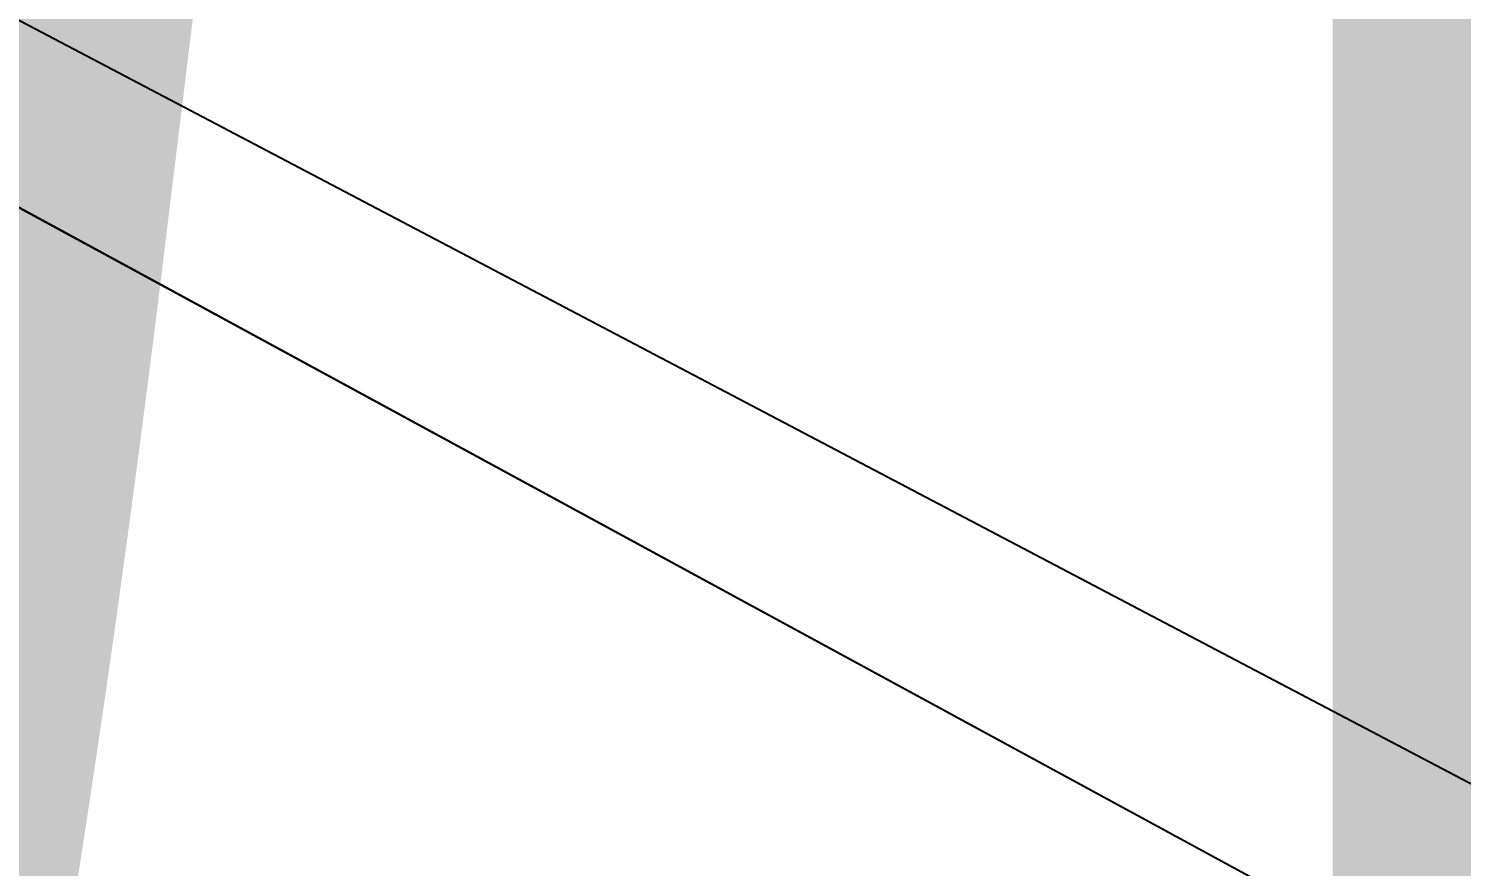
# Model space of a CAD drawing. Header units: metres. Extents: x -2743 to 126, y 13385 to 13916.
# Drawn here: x -1897.3651 to -1896.9594, y 13644.0158 to 13644.2529 of the extents above; entities that cross this region are included whole.
import ezdxf

# ---------------------------------------------------------------- set-up
doc = ezdxf.new("R2010")
doc.units = ezdxf.units.M
for name, color, linetype in [('link-улица Берзарина_Покрытия — Новые$0$ДВ_ПП_Газон_Р', 7, 'Continuous'), ('link-улица Берзарина_Покрытия — Новые$0$ДВ_ПП_Тип6_У_ТР_3м за счет Газона', 7, 'Continuous'), ('link_улица Берзарина_борта$0$ДВ_ГП_П_Борт_Пониженный_бетонный', 7, 'Continuous'), ('output[1-12]_3_ДЖКХ-24_03233tp$0$Топографические объекты', 7, 'Continuous')]:
    doc.layers.add(name, color=color, linetype=linetype)

msp = doc.modelspace()

# ---------------------------------------------------------------- linework, layer by layer
at = {"layer": 'link-улица Берзарина_Покрытия — Новые$0$ДВ_ПП_Газон_Р'}
msp.add_lwpolyline([(-1890.376, 13640.83), (-1899.96542, 13646.08139), (-1900.11885, 13645.69637), (-1896.71131, 13643.84562), (-1893.28502, 13642.03004), (-1889.84024, 13640.24979), (-1886.37725, 13638.50499), (-1886.23835, 13638.82964), (-1890.376, 13640.83)], close=True, dxfattribs=at)
at = {"layer": 'link-улица Берзарина_Покрытия — Новые$0$ДВ_ПП_Тип6_У_ТР_3м за счет Газона'}
msp.add_lwpolyline([(-1900.11885, 13645.69637), (-1900.52471, 13644.67785), (-1900.03178, 13644.40754), (-1898.33026, 13643.47575), (-1896.41424, 13642.42649), (-1894.73347, 13641.50606), (-1893.6738, 13640.92576), (-1891.55448, 13639.76517), (-1889.74088, 13638.85685), (-1886.82903, 13637.44911), (-1886.37725, 13638.50499), (-1889.84024, 13640.24979), (-1893.28502, 13642.03004), (-1896.71131, 13643.84562), (-1900.11885, 13645.69637)], close=True, dxfattribs=at)
at = {"layer": 'link_улица Берзарина_борта$0$ДВ_ГП_П_Борт_Пониженный_бетонный'}
msp.add_lwpolyline([(-1874.21286, 13632.72283), (-1887.39049, 13639.01089), (-1900.31488, 13645.80423), (-1912.97136, 13653.0955), (-1913.43431, 13653.4389), (-1913.81991, 13653.86038), (-1914.11865, 13654.3473), (-1914.321, 13654.88702), (-1915.6449, 13659.81406), (-1915.67825, 13660.03086), (-1915.66396, 13660.24722), (-1915.60339, 13660.45541), (-1915.49789, 13660.64773), (-1914.65271, 13661.85289)], dxfattribs=at)

# ---------------------------------------------------------------- texts
at = {"layer": 'output[1-12]_3_ДЖКХ-24_03233tp$0$Топографические объекты'}
msp.add_text('ДЕР.НАСТИЛ', height=1.2, dxfattribs=at).set_placement((-1897.76998, 13643.42828))

doc.saveas('drawing.dxf')
